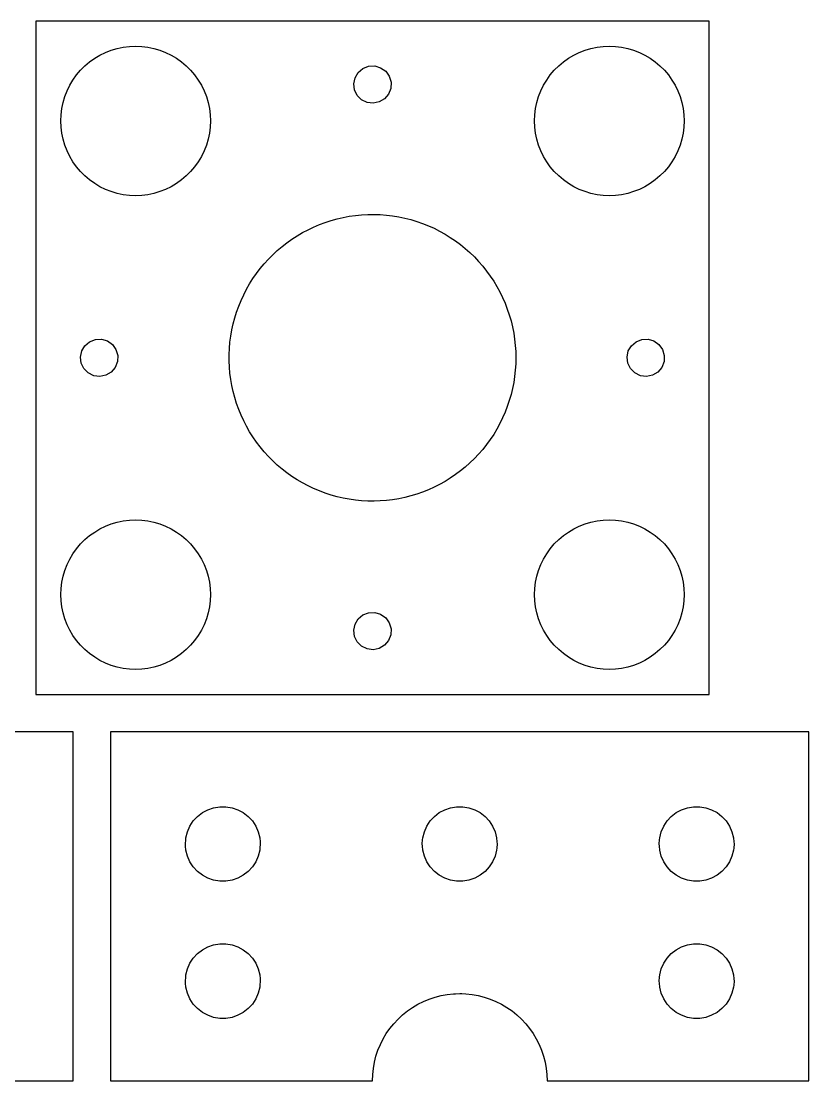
# Model space of a CAD drawing. Header units: millimetres. Extents: x 1223 to 1955, y -162 to 202.
# Drawn here: x 1416.8 to 1480, y -71.1 to 13.9 of the extents above; entities that cross this region are included whole.
import ezdxf

# ---------------------------------------------------------------- set-up
doc = ezdxf.new("R2010")
doc.units = ezdxf.units.MM

msp = doc.modelspace()

# ---------------------------------------------------------------- linework, layer by layer
for p, q in [((1472.016, 13.914), (1418.016, 13.914)), ((1418.016, 13.914), (1418.016, -40.086)), ((1472.016, -40.086), (1472.016, 13.914)), ((1425.52, 11.894), (1426.016, 11.914)), ((1426.016, 11.914), (1426.511, 11.894)), ((1463.52, 11.894), (1464.016, 11.914)), ((1464.016, 11.914), (1464.511, 11.894)), ((1422.734, 10.937), (1423.16, 11.191)), ((1423.16, 11.191), (1423.605, 11.409)), ((1423.605, 11.409), (1424.067, 11.589)), ((1424.067, 11.589), (1424.543, 11.731)), ((1424.543, 11.731), (1425.028, 11.833)), ((1425.028, 11.833), (1425.52, 11.894)), ((1426.511, 11.894), (1427.003, 11.833)), ((1427.003, 11.833), (1427.489, 11.731)), ((1427.489, 11.731), (1427.964, 11.589)), ((1427.964, 11.589), (1428.426, 11.409)), ((1428.426, 11.409), (1428.871, 11.191)), ((1428.871, 11.191), (1429.297, 10.937)), ((1460.734, 10.937), (1461.16, 11.191)), ((1461.16, 11.191), (1461.605, 11.409)), ((1461.605, 11.409), (1462.067, 11.589)), ((1462.067, 11.589), (1462.543, 11.731)), ((1462.543, 11.731), (1463.028, 11.833)), ((1463.028, 11.833), (1463.52, 11.894)), ((1464.511, 11.894), (1465.003, 11.833)), ((1465.003, 11.833), (1465.489, 11.731)), ((1465.489, 11.731), (1465.964, 11.589)), ((1465.964, 11.589), (1466.426, 11.409)), ((1466.426, 11.409), (1466.871, 11.191)), ((1466.871, 11.191), (1467.297, 10.937)), ((1421.601, 9.978), (1421.952, 10.329)), ((1421.952, 10.329), (1422.33, 10.649)), ((1422.33, 10.649), (1422.734, 10.937)), ((1429.297, 10.937), (1429.701, 10.649)), ((1429.701, 10.649), (1430.079, 10.329)), ((1430.079, 10.329), (1430.43, 9.978)), ((1444.248, 10.123), (1444.708, 10.303)), ((1444.708, 10.303), (1445.201, 10.323)), ((1445.201, 10.323), (1445.674, 10.182)), ((1459.601, 9.978), (1459.952, 10.329)), ((1459.952, 10.329), (1460.33, 10.649)), ((1460.33, 10.649), (1460.734, 10.937)), ((1467.297, 10.937), (1467.701, 10.649)), ((1467.701, 10.649), (1468.079, 10.329)), ((1468.079, 10.329), (1468.43, 9.978)), ((1420.993, 9.196), (1421.281, 9.6)), ((1421.281, 9.6), (1421.601, 9.978)), ((1430.43, 9.978), (1430.75, 9.6)), ((1430.75, 9.6), (1431.039, 9.196)), ((1443.517, 8.897), (1443.618, 9.38)), ((1443.618, 9.38), (1443.871, 9.804)), ((1443.871, 9.804), (1444.248, 10.123)), ((1445.674, 10.182), (1446.076, 9.895)), ((1446.076, 9.895), (1446.363, 9.494)), ((1446.363, 9.494), (1446.504, 9.02)), ((1458.993, 9.196), (1459.281, 9.6)), ((1459.281, 9.6), (1459.601, 9.978)), ((1468.43, 9.978), (1468.75, 9.6)), ((1468.75, 9.6), (1469.039, 9.196)), ((1420.521, 8.325), (1420.739, 8.77)), ((1420.739, 8.77), (1420.993, 9.196)), ((1431.039, 9.196), (1431.292, 8.77)), ((1431.292, 8.77), (1431.51, 8.325)), ((1443.578, 8.407), (1443.517, 8.897)), ((1446.484, 8.527), (1446.304, 8.067)), ((1446.504, 9.02), (1446.484, 8.527)), ((1458.521, 8.325), (1458.739, 8.77)), ((1458.739, 8.77), (1458.993, 9.196)), ((1469.039, 9.196), (1469.292, 8.77)), ((1469.292, 8.77), (1469.51, 8.325)), ((1420.199, 7.387), (1420.341, 7.863)), ((1420.341, 7.863), (1420.521, 8.325)), ((1431.51, 8.325), (1431.691, 7.863)), ((1431.691, 7.863), (1431.832, 7.387)), ((1443.795, 7.963), (1443.578, 8.407)), ((1444.144, 7.614), (1443.795, 7.963)), ((1445.985, 7.69), (1445.561, 7.437)), ((1446.304, 8.067), (1445.985, 7.69)), ((1458.199, 7.387), (1458.341, 7.863)), ((1458.341, 7.863), (1458.521, 8.325)), ((1469.51, 8.325), (1469.691, 7.863)), ((1469.691, 7.863), (1469.832, 7.387)), ((1420.036, 6.41), (1420.097, 6.902)), ((1420.097, 6.902), (1420.199, 7.387)), ((1431.832, 7.387), (1431.934, 6.902)), ((1431.934, 6.902), (1431.995, 6.41)), ((1444.588, 7.397), (1444.144, 7.614)), ((1445.078, 7.336), (1444.588, 7.397)), ((1445.561, 7.437), (1445.078, 7.336)), ((1458.036, 6.41), (1458.097, 6.902)), ((1458.097, 6.902), (1458.199, 7.387)), ((1469.832, 7.387), (1469.934, 6.902)), ((1469.934, 6.902), (1469.995, 6.41)), ((1420.016, 5.914), (1420.036, 6.41)), ((1431.995, 6.41), (1432.016, 5.914)), ((1458.016, 5.914), (1458.036, 6.41)), ((1469.995, 6.41), (1470.016, 5.914)), ((1420.036, 5.419), (1420.016, 5.914)), ((1420.097, 4.927), (1420.036, 5.419)), ((1431.995, 5.419), (1431.934, 4.927)), ((1432.016, 5.914), (1431.995, 5.419)), ((1458.036, 5.419), (1458.016, 5.914)), ((1458.097, 4.927), (1458.036, 5.419)), ((1469.995, 5.419), (1469.934, 4.927)), ((1470.016, 5.914), (1469.995, 5.419)), ((1420.199, 4.442), (1420.097, 4.927)), ((1420.341, 3.966), (1420.199, 4.442)), ((1431.832, 4.442), (1431.691, 3.966)), ((1431.934, 4.927), (1431.832, 4.442)), ((1458.199, 4.442), (1458.097, 4.927)), ((1458.341, 3.966), (1458.199, 4.442)), ((1469.832, 4.442), (1469.691, 3.966)), ((1469.934, 4.927), (1469.832, 4.442)), ((1420.521, 3.504), (1420.341, 3.966)), ((1420.739, 3.059), (1420.521, 3.504)), ((1431.51, 3.504), (1431.292, 3.059)), ((1431.691, 3.966), (1431.51, 3.504)), ((1458.521, 3.504), (1458.341, 3.966)), ((1458.739, 3.059), (1458.521, 3.504)), ((1469.51, 3.504), (1469.292, 3.059)), ((1469.691, 3.966), (1469.51, 3.504)), ((1420.993, 2.633), (1420.739, 3.059)), ((1421.281, 2.229), (1420.993, 2.633)), ((1431.039, 2.633), (1430.75, 2.229)), ((1431.292, 3.059), (1431.039, 2.633)), ((1458.993, 2.633), (1458.739, 3.059)), ((1459.281, 2.229), (1458.993, 2.633)), ((1469.039, 2.633), (1468.75, 2.229)), ((1469.292, 3.059), (1469.039, 2.633)), ((1421.601, 1.851), (1421.281, 2.229)), ((1421.952, 1.5), (1421.601, 1.851)), ((1430.43, 1.851), (1430.079, 1.5)), ((1430.75, 2.229), (1430.43, 1.851)), ((1459.601, 1.851), (1459.281, 2.229)), ((1459.952, 1.5), (1459.601, 1.851)), ((1468.43, 1.851), (1468.079, 1.5)), ((1468.75, 2.229), (1468.43, 1.851)), ((1422.33, 1.18), (1421.952, 1.5)), ((1422.734, 0.891), (1422.33, 1.18)), ((1423.16, 0.638), (1422.734, 0.891)), ((1429.297, 0.891), (1428.871, 0.638)), ((1429.701, 1.18), (1429.297, 0.891)), ((1430.079, 1.5), (1429.701, 1.18)), ((1460.33, 1.18), (1459.952, 1.5)), ((1460.734, 0.891), (1460.33, 1.18)), ((1461.16, 0.638), (1460.734, 0.891)), ((1467.297, 0.891), (1466.871, 0.638)), ((1467.701, 1.18), (1467.297, 0.891)), ((1468.079, 1.5), (1467.701, 1.18)), ((1423.605, 0.42), (1423.16, 0.638)), ((1424.067, 0.24), (1423.605, 0.42)), ((1424.543, 0.098), (1424.067, 0.24)), ((1425.028, -0.004), (1424.543, 0.098)), ((1427.489, 0.098), (1427.003, -0.004)), ((1427.964, 0.24), (1427.489, 0.098)), ((1428.426, 0.42), (1427.964, 0.24)), ((1428.871, 0.638), (1428.426, 0.42)), ((1461.605, 0.42), (1461.16, 0.638)), ((1462.067, 0.24), (1461.605, 0.42)), ((1462.543, 0.098), (1462.067, 0.24)), ((1463.028, -0.004), (1462.543, 0.098)), ((1465.489, 0.098), (1465.003, -0.004)), ((1465.964, 0.24), (1465.489, 0.098)), ((1466.426, 0.42), (1465.964, 0.24)), ((1466.871, 0.638), (1466.426, 0.42)), ((1425.52, -0.065), (1425.028, -0.004)), ((1426.016, -0.086), (1425.52, -0.065)), ((1426.511, -0.065), (1426.016, -0.086)), ((1427.003, -0.004), (1426.511, -0.065)), ((1463.52, -0.065), (1463.028, -0.004)), ((1464.016, -0.086), (1463.52, -0.065)), ((1464.511, -0.065), (1464.016, -0.086)), ((1465.003, -0.004), (1464.511, -0.065)), ((1443.155, -1.737), (1443.649, -1.667)), ((1443.649, -1.667), (1444.144, -1.619)), ((1444.144, -1.619), (1444.642, -1.592)), ((1444.642, -1.592), (1445.14, -1.586)), ((1445.14, -1.586), (1445.638, -1.602)), ((1445.638, -1.602), (1446.135, -1.64)), ((1446.135, -1.64), (1446.63, -1.699)), ((1446.63, -1.699), (1447.122, -1.78)), ((1440.3, -2.597), (1440.759, -2.402)), ((1440.759, -2.402), (1441.226, -2.228)), ((1441.226, -2.228), (1441.7, -2.074)), ((1441.7, -2.074), (1442.18, -1.941)), ((1442.18, -1.941), (1442.665, -1.828)), ((1442.665, -1.828), (1443.155, -1.737)), ((1447.122, -1.78), (1447.609, -1.882)), ((1447.609, -1.882), (1448.092, -2.005)), ((1448.092, -2.005), (1448.569, -2.148)), ((1448.569, -2.148), (1449.04, -2.313)), ((1449.04, -2.313), (1449.503, -2.497)), ((1449.503, -2.497), (1449.957, -2.701)), ((1438.562, -3.567), (1438.98, -3.297)), ((1438.98, -3.297), (1439.41, -3.044)), ((1439.41, -3.044), (1439.85, -2.811)), ((1439.85, -2.811), (1440.3, -2.597)), ((1449.957, -2.701), (1450.402, -2.925)), ((1450.402, -2.925), (1450.837, -3.168)), ((1450.837, -3.168), (1451.262, -3.43)), ((1437.383, -4.484), (1437.762, -4.161)), ((1437.762, -4.161), (1438.156, -3.856)), ((1438.156, -3.856), (1438.562, -3.567)), ((1451.262, -3.43), (1451.674, -3.709)), ((1451.674, -3.709), (1452.074, -4.006)), ((1452.074, -4.006), (1452.461, -4.321)), ((1436.667, -5.177), (1437.017, -4.823)), ((1437.017, -4.823), (1437.383, -4.484)), ((1452.461, -4.321), (1452.833, -4.651)), ((1452.833, -4.651), (1453.191, -4.998)), ((1453.191, -4.998), (1453.534, -5.36)), ((1435.712, -6.326), (1436.013, -5.929)), ((1436.013, -5.929), (1436.332, -5.546)), ((1436.332, -5.546), (1436.667, -5.177)), ((1453.534, -5.36), (1453.861, -5.736)), ((1453.861, -5.736), (1454.171, -6.126)), ((1435.162, -7.157), (1435.428, -6.735)), ((1435.428, -6.735), (1435.712, -6.326)), ((1454.171, -6.126), (1454.464, -6.529)), ((1454.464, -6.529), (1454.739, -6.945)), ((1434.686, -8.032), (1434.914, -7.589)), ((1434.914, -7.589), (1435.162, -7.157)), ((1454.739, -6.945), (1454.996, -7.372)), ((1454.996, -7.372), (1455.234, -7.809)), ((1434.287, -8.945), (1434.476, -8.484)), ((1434.476, -8.484), (1434.686, -8.032)), ((1455.234, -7.809), (1455.453, -8.257)), ((1455.453, -8.257), (1455.652, -8.713)), ((1434.118, -9.414), (1434.287, -8.945)), ((1455.652, -8.713), (1455.832, -9.178)), ((1455.832, -9.178), (1455.991, -9.651)), ((1433.841, -10.371), (1433.969, -9.889)), ((1433.969, -9.889), (1434.118, -9.414)), ((1455.991, -9.651), (1456.129, -10.129)), ((1456.129, -10.129), (1456.247, -10.613)), ((1433.648, -11.348), (1433.734, -10.857)), ((1433.734, -10.857), (1433.841, -10.371)), ((1456.247, -10.613), (1456.343, -11.102)), ((1421.951, -12.116), (1422.328, -11.797)), ((1422.328, -11.797), (1422.788, -11.617)), ((1422.788, -11.617), (1423.281, -11.597)), ((1423.281, -11.597), (1423.754, -11.738)), ((1423.754, -11.738), (1424.156, -12.025)), ((1433.54, -12.339), (1433.583, -11.842)), ((1433.583, -11.842), (1433.648, -11.348)), ((1456.343, -11.102), (1456.419, -11.595)), ((1456.419, -11.595), (1456.472, -12.09)), ((1465.791, -12.116), (1466.168, -11.797)), ((1466.168, -11.797), (1466.628, -11.617)), ((1466.628, -11.617), (1467.121, -11.597)), ((1467.121, -11.597), (1467.595, -11.738)), ((1467.595, -11.738), (1467.997, -12.025)), ((1421.597, -13.024), (1421.698, -12.54)), ((1421.698, -12.54), (1421.951, -12.116)), ((1424.156, -12.025), (1424.443, -12.427)), ((1424.443, -12.427), (1424.584, -12.9)), ((1433.518, -12.836), (1433.54, -12.339)), ((1456.472, -12.09), (1456.505, -12.587)), ((1456.505, -12.587), (1456.516, -13.086)), ((1465.437, -13.024), (1465.539, -12.54)), ((1465.539, -12.54), (1465.791, -12.116)), ((1467.997, -12.025), (1468.284, -12.427)), ((1468.284, -12.427), (1468.424, -12.9)), ((1421.658, -13.514), (1421.597, -13.024)), ((1421.875, -13.957), (1421.658, -13.514)), ((1424.563, -13.393), (1424.384, -13.853)), ((1424.584, -12.9), (1424.563, -13.393)), ((1433.518, -13.335), (1433.518, -12.836)), ((1433.54, -13.833), (1433.518, -13.335)), ((1456.505, -13.584), (1456.472, -14.081)), ((1456.516, -13.086), (1456.505, -13.584)), ((1465.498, -13.514), (1465.437, -13.024)), ((1465.715, -13.957), (1465.498, -13.514)), ((1468.404, -13.393), (1468.225, -13.853)), ((1468.424, -12.9), (1468.404, -13.393)), ((1422.224, -14.306), (1421.875, -13.957)), ((1422.667, -14.523), (1422.224, -14.306)), ((1424.065, -14.23), (1423.641, -14.483)), ((1424.384, -13.853), (1424.065, -14.23)), ((1433.583, -14.329), (1433.54, -13.833)), ((1433.648, -14.823), (1433.583, -14.329)), ((1456.472, -14.081), (1456.419, -14.576)), ((1466.064, -14.306), (1465.715, -13.957)), ((1466.508, -14.523), (1466.064, -14.306)), ((1467.905, -14.23), (1467.481, -14.483)), ((1468.225, -13.853), (1467.905, -14.23)), ((1423.157, -14.584), (1422.667, -14.523)), ((1423.641, -14.483), (1423.157, -14.584)), ((1433.734, -15.314), (1433.648, -14.823)), ((1456.343, -15.069), (1456.247, -15.558)), ((1456.419, -14.576), (1456.343, -15.069)), ((1466.998, -14.584), (1466.508, -14.523)), ((1467.481, -14.483), (1466.998, -14.584)), ((1433.841, -15.8), (1433.734, -15.314)), ((1433.969, -16.282), (1433.841, -15.8)), ((1456.129, -16.042), (1455.991, -16.521)), ((1456.247, -15.558), (1456.129, -16.042)), ((1434.118, -16.758), (1433.969, -16.282)), ((1434.287, -17.226), (1434.118, -16.758)), ((1455.832, -16.993), (1455.652, -17.458)), ((1455.991, -16.521), (1455.832, -16.993)), ((1434.476, -17.687), (1434.287, -17.226)), ((1434.686, -18.139), (1434.476, -17.687)), ((1455.652, -17.458), (1455.453, -17.914)), ((1434.914, -18.582), (1434.686, -18.139)), ((1435.162, -19.014), (1434.914, -18.582)), ((1455.234, -18.362), (1454.996, -18.8)), ((1455.453, -17.914), (1455.234, -18.362)), ((1435.428, -19.436), (1435.162, -19.014)), ((1435.712, -19.845), (1435.428, -19.436)), ((1454.739, -19.227), (1454.464, -19.642)), ((1454.996, -18.8), (1454.739, -19.227)), ((1436.013, -20.242), (1435.712, -19.845)), ((1436.332, -20.625), (1436.013, -20.242)), ((1454.171, -20.045), (1453.861, -20.435)), ((1454.464, -19.642), (1454.171, -20.045)), ((1436.667, -20.994), (1436.332, -20.625)), ((1437.017, -21.348), (1436.667, -20.994)), ((1453.191, -21.173), (1452.833, -21.52)), ((1453.534, -20.811), (1453.191, -21.173)), ((1453.861, -20.435), (1453.534, -20.811)), ((1437.383, -21.687), (1437.017, -21.348)), ((1437.762, -22.01), (1437.383, -21.687)), ((1438.156, -22.315), (1437.762, -22.01)), ((1452.461, -21.85), (1452.074, -22.165)), ((1452.833, -21.52), (1452.461, -21.85)), ((1438.562, -22.604), (1438.156, -22.315)), ((1438.98, -22.875), (1438.562, -22.604)), ((1439.41, -23.127), (1438.98, -22.875)), ((1451.262, -22.742), (1450.837, -23.003)), ((1451.674, -22.462), (1451.262, -22.742)), ((1452.074, -22.165), (1451.674, -22.462)), ((1439.85, -23.36), (1439.41, -23.127)), ((1440.3, -23.574), (1439.85, -23.36)), ((1440.759, -23.769), (1440.3, -23.574)), ((1441.226, -23.943), (1440.759, -23.769)), ((1449.503, -23.674), (1449.04, -23.858)), ((1449.957, -23.47), (1449.503, -23.674)), ((1450.402, -23.246), (1449.957, -23.47)), ((1450.837, -23.003), (1450.402, -23.246)), ((1441.7, -24.097), (1441.226, -23.943)), ((1442.18, -24.23), (1441.7, -24.097)), ((1442.665, -24.343), (1442.18, -24.23)), ((1443.155, -24.434), (1442.665, -24.343)), ((1443.649, -24.504), (1443.155, -24.434)), ((1444.144, -24.553), (1443.649, -24.504)), ((1444.642, -24.579), (1444.144, -24.553)), ((1445.14, -24.585), (1444.642, -24.579)), ((1445.638, -24.569), (1445.14, -24.585)), ((1446.135, -24.531), (1445.638, -24.569)), ((1446.63, -24.472), (1446.135, -24.531)), ((1447.122, -24.391), (1446.63, -24.472)), ((1447.609, -24.289), (1447.122, -24.391)), ((1448.092, -24.166), (1447.609, -24.289)), ((1448.569, -24.023), (1448.092, -24.166)), ((1449.04, -23.858), (1448.569, -24.023)), ((1424.067, -26.411), (1424.543, -26.269)), ((1424.543, -26.269), (1425.028, -26.167)), ((1425.028, -26.167), (1425.52, -26.106)), ((1425.52, -26.106), (1426.016, -26.086)), ((1426.016, -26.086), (1426.511, -26.106)), ((1426.511, -26.106), (1427.003, -26.167)), ((1427.003, -26.167), (1427.489, -26.269)), ((1427.489, -26.269), (1427.964, -26.411)), ((1462.067, -26.411), (1462.543, -26.269)), ((1462.543, -26.269), (1463.028, -26.167)), ((1463.028, -26.167), (1463.52, -26.106)), ((1463.52, -26.106), (1464.016, -26.086)), ((1464.016, -26.086), (1464.511, -26.106)), ((1464.511, -26.106), (1465.003, -26.167)), ((1465.003, -26.167), (1465.489, -26.269)), ((1465.489, -26.269), (1465.964, -26.411)), ((1422.33, -27.351), (1422.734, -27.063)), ((1422.734, -27.063), (1423.16, -26.809)), ((1423.16, -26.809), (1423.605, -26.591)), ((1423.605, -26.591), (1424.067, -26.411)), ((1427.964, -26.411), (1428.426, -26.591)), ((1428.426, -26.591), (1428.871, -26.809)), ((1428.871, -26.809), (1429.297, -27.063)), ((1429.297, -27.063), (1429.701, -27.351)), ((1460.33, -27.351), (1460.734, -27.063)), ((1460.734, -27.063), (1461.16, -26.809)), ((1461.16, -26.809), (1461.605, -26.591)), ((1461.605, -26.591), (1462.067, -26.411)), ((1465.964, -26.411), (1466.426, -26.591)), ((1466.426, -26.591), (1466.871, -26.809)), ((1466.871, -26.809), (1467.297, -27.063)), ((1467.297, -27.063), (1467.701, -27.351)), ((1421.281, -28.4), (1421.601, -28.022)), ((1421.601, -28.022), (1421.952, -27.671)), ((1421.952, -27.671), (1422.33, -27.351)), ((1429.701, -27.351), (1430.079, -27.671)), ((1430.079, -27.671), (1430.43, -28.022)), ((1430.43, -28.022), (1430.75, -28.4)), ((1459.281, -28.4), (1459.601, -28.022)), ((1459.601, -28.022), (1459.952, -27.671)), ((1459.952, -27.671), (1460.33, -27.351)), ((1467.701, -27.351), (1468.079, -27.671)), ((1468.079, -27.671), (1468.43, -28.022)), ((1468.43, -28.022), (1468.75, -28.4)), ((1420.739, -29.23), (1420.993, -28.804)), ((1420.993, -28.804), (1421.281, -28.4)), ((1430.75, -28.4), (1431.039, -28.804)), ((1431.039, -28.804), (1431.292, -29.23)), ((1458.739, -29.23), (1458.993, -28.804)), ((1458.993, -28.804), (1459.281, -28.4)), ((1468.75, -28.4), (1469.039, -28.804)), ((1469.039, -28.804), (1469.292, -29.23)), ((1420.341, -30.137), (1420.521, -29.675)), ((1420.521, -29.675), (1420.739, -29.23)), ((1431.292, -29.23), (1431.51, -29.675)), ((1431.51, -29.675), (1431.691, -30.137)), ((1458.341, -30.137), (1458.521, -29.675)), ((1458.521, -29.675), (1458.739, -29.23)), ((1469.292, -29.23), (1469.51, -29.675)), ((1469.51, -29.675), (1469.691, -30.137)), ((1420.199, -30.613), (1420.341, -30.137)), ((1431.691, -30.137), (1431.832, -30.613)), ((1458.199, -30.613), (1458.341, -30.137)), ((1469.691, -30.137), (1469.832, -30.613)), ((1420.036, -31.59), (1420.097, -31.098)), ((1420.097, -31.098), (1420.199, -30.613)), ((1431.832, -30.613), (1431.934, -31.098)), ((1431.934, -31.098), (1431.995, -31.59)), ((1458.036, -31.59), (1458.097, -31.098)), ((1458.097, -31.098), (1458.199, -30.613)), ((1469.832, -30.613), (1469.934, -31.098)), ((1469.934, -31.098), (1469.995, -31.59)), ((1420.016, -32.086), (1420.036, -31.59)), ((1420.036, -32.581), (1420.016, -32.086)), ((1431.995, -31.59), (1432.016, -32.086)), ((1432.016, -32.086), (1431.995, -32.581)), ((1458.016, -32.086), (1458.036, -31.59)), ((1458.036, -32.581), (1458.016, -32.086)), ((1469.995, -31.59), (1470.016, -32.086)), ((1470.016, -32.086), (1469.995, -32.581)), ((1420.097, -33.073), (1420.036, -32.581)), ((1420.199, -33.558), (1420.097, -33.073)), ((1431.934, -33.073), (1431.832, -33.558)), ((1431.995, -32.581), (1431.934, -33.073)), ((1458.097, -33.073), (1458.036, -32.581)), ((1458.199, -33.558), (1458.097, -33.073)), ((1469.934, -33.073), (1469.832, -33.558)), ((1469.995, -32.581), (1469.934, -33.073)), ((1420.341, -34.034), (1420.199, -33.558)), ((1431.832, -33.558), (1431.691, -34.034)), ((1443.871, -34.036), (1444.248, -33.717)), ((1444.248, -33.717), (1444.708, -33.538)), ((1444.708, -33.538), (1445.201, -33.517)), ((1445.201, -33.517), (1445.674, -33.658)), ((1445.674, -33.658), (1446.076, -33.945)), ((1446.076, -33.945), (1446.363, -34.347)), ((1458.341, -34.034), (1458.199, -33.558)), ((1469.832, -33.558), (1469.691, -34.034)), ((1420.521, -34.496), (1420.341, -34.034)), ((1420.739, -34.941), (1420.521, -34.496)), ((1431.51, -34.496), (1431.292, -34.941)), ((1431.691, -34.034), (1431.51, -34.496)), ((1443.517, -34.944), (1443.618, -34.461)), ((1443.618, -34.461), (1443.871, -34.036)), ((1446.363, -34.347), (1446.504, -34.82)), ((1446.504, -34.82), (1446.484, -35.314)), ((1458.521, -34.496), (1458.341, -34.034)), ((1458.739, -34.941), (1458.521, -34.496)), ((1469.51, -34.496), (1469.292, -34.941)), ((1469.691, -34.034), (1469.51, -34.496)), ((1420.993, -35.367), (1420.739, -34.941)), ((1421.281, -35.771), (1420.993, -35.367)), ((1431.039, -35.367), (1430.75, -35.771)), ((1431.292, -34.941), (1431.039, -35.367)), ((1443.578, -35.434), (1443.517, -34.944)), ((1443.795, -35.877), (1443.578, -35.434)), ((1446.484, -35.314), (1446.304, -35.774)), ((1458.993, -35.367), (1458.739, -34.941)), ((1459.281, -35.771), (1458.993, -35.367)), ((1469.039, -35.367), (1468.75, -35.771)), ((1469.292, -34.941), (1469.039, -35.367)), ((1421.601, -36.149), (1421.281, -35.771)), ((1421.952, -36.5), (1421.601, -36.149)), ((1422.33, -36.82), (1421.952, -36.5)), ((1430.079, -36.5), (1429.701, -36.82)), ((1430.43, -36.149), (1430.079, -36.5)), ((1430.75, -35.771), (1430.43, -36.149)), ((1444.144, -36.227), (1443.795, -35.877)), ((1444.588, -36.444), (1444.144, -36.227)), ((1445.078, -36.505), (1444.588, -36.444)), ((1445.561, -36.403), (1445.078, -36.505)), ((1445.985, -36.15), (1445.561, -36.403)), ((1446.304, -35.774), (1445.985, -36.15)), ((1459.601, -36.149), (1459.281, -35.771)), ((1459.952, -36.5), (1459.601, -36.149)), ((1460.33, -36.82), (1459.952, -36.5)), ((1468.079, -36.5), (1467.701, -36.82)), ((1468.43, -36.149), (1468.079, -36.5)), ((1468.75, -35.771), (1468.43, -36.149)), ((1422.734, -37.109), (1422.33, -36.82)), ((1423.16, -37.362), (1422.734, -37.109)), ((1423.605, -37.58), (1423.16, -37.362)), ((1428.871, -37.362), (1428.426, -37.58)), ((1429.297, -37.109), (1428.871, -37.362)), ((1429.701, -36.82), (1429.297, -37.109)), ((1460.734, -37.109), (1460.33, -36.82)), ((1461.16, -37.362), (1460.734, -37.109)), ((1461.605, -37.58), (1461.16, -37.362)), ((1466.871, -37.362), (1466.426, -37.58)), ((1467.297, -37.109), (1466.871, -37.362)), ((1467.701, -36.82), (1467.297, -37.109)), ((1424.067, -37.76), (1423.605, -37.58)), ((1424.543, -37.902), (1424.067, -37.76)), ((1425.028, -38.004), (1424.543, -37.902)), ((1425.52, -38.065), (1425.028, -38.004)), ((1426.016, -38.086), (1425.52, -38.065)), ((1426.511, -38.065), (1426.016, -38.086)), ((1427.003, -38.004), (1426.511, -38.065)), ((1427.489, -37.902), (1427.003, -38.004)), ((1427.964, -37.76), (1427.489, -37.902)), ((1428.426, -37.58), (1427.964, -37.76)), ((1462.067, -37.76), (1461.605, -37.58)), ((1462.543, -37.902), (1462.067, -37.76)), ((1463.028, -38.004), (1462.543, -37.902)), ((1463.52, -38.065), (1463.028, -38.004)), ((1464.016, -38.086), (1463.52, -38.065)), ((1464.511, -38.065), (1464.016, -38.086)), ((1465.003, -38.004), (1464.511, -38.065)), ((1465.489, -37.902), (1465.003, -38.004)), ((1465.964, -37.76), (1465.489, -37.902)), ((1466.426, -37.58), (1465.964, -37.76)), ((1418.016, -40.086), (1472.016, -40.086)), ((1421.016, -43.086), (1365.016, -43.086)), ((1421.016, -71.086), (1421.016, -43.086)), ((1480.016, -43.086), (1424.016, -43.086)), ((1424.016, -43.086), (1424.016, -71.086)), ((1480.016, -71.086), (1480.016, -43.086)), ((1431.811, -49.338), (1432.279, -49.177)), ((1432.279, -49.177), (1432.768, -49.096)), ((1432.768, -49.096), (1433.263, -49.096)), ((1433.263, -49.096), (1433.752, -49.177)), ((1433.752, -49.177), (1434.221, -49.338)), ((1450.811, -49.338), (1451.279, -49.177)), ((1451.279, -49.177), (1451.768, -49.096)), ((1451.768, -49.096), (1452.263, -49.096)), ((1452.263, -49.096), (1452.752, -49.177)), ((1452.752, -49.177), (1453.221, -49.338)), ((1469.811, -49.338), (1470.279, -49.177)), ((1470.279, -49.177), (1470.768, -49.096)), ((1470.768, -49.096), (1471.263, -49.096)), ((1471.263, -49.096), (1471.752, -49.177)), ((1471.752, -49.177), (1472.221, -49.338)), ((1430.648, -50.243), (1430.984, -49.878)), ((1430.984, -49.878), (1431.375, -49.574)), ((1431.375, -49.574), (1431.811, -49.338)), ((1434.221, -49.338), (1434.656, -49.574)), ((1434.656, -49.574), (1435.047, -49.878)), ((1435.047, -49.878), (1435.383, -50.243)), ((1449.648, -50.243), (1449.984, -49.878)), ((1449.984, -49.878), (1450.375, -49.574)), ((1450.375, -49.574), (1450.811, -49.338)), ((1453.221, -49.338), (1453.656, -49.574)), ((1453.656, -49.574), (1454.047, -49.878)), ((1454.047, -49.878), (1454.383, -50.243)), ((1468.648, -50.243), (1468.984, -49.878)), ((1468.984, -49.878), (1469.375, -49.574)), ((1469.375, -49.574), (1469.811, -49.338)), ((1472.221, -49.338), (1472.656, -49.574)), ((1472.656, -49.574), (1473.047, -49.878)), ((1473.047, -49.878), (1473.383, -50.243)), ((1430.178, -51.111), (1430.377, -50.658)), ((1430.377, -50.658), (1430.648, -50.243)), ((1435.383, -50.243), (1435.654, -50.658)), ((1435.654, -50.658), (1435.853, -51.111)), ((1449.178, -51.111), (1449.377, -50.658)), ((1449.377, -50.658), (1449.648, -50.243)), ((1454.383, -50.243), (1454.654, -50.658)), ((1454.654, -50.658), (1454.853, -51.111)), ((1468.178, -51.111), (1468.377, -50.658)), ((1468.377, -50.658), (1468.648, -50.243)), ((1473.383, -50.243), (1473.654, -50.658)), ((1473.654, -50.658), (1473.853, -51.111)), ((1430.016, -52.086), (1430.043, -51.76)), ((1430.043, -51.76), (1430.057, -51.592)), ((1430.057, -51.592), (1430.178, -51.111)), ((1435.853, -51.111), (1435.975, -51.592)), ((1435.975, -51.592), (1436.002, -51.918)), ((1449.016, -52.086), (1449.043, -51.76)), ((1449.043, -51.76), (1449.057, -51.592)), ((1449.057, -51.592), (1449.178, -51.111)), ((1454.853, -51.111), (1454.975, -51.592)), ((1454.975, -51.592), (1455.002, -51.918)), ((1468.016, -52.086), (1468.043, -51.76)), ((1468.043, -51.76), (1468.057, -51.592)), ((1468.057, -51.592), (1468.178, -51.111)), ((1473.853, -51.111), (1473.975, -51.592)), ((1473.975, -51.592), (1474.002, -51.918)), ((1430.03, -52.253), (1430.016, -52.086)), ((1430.057, -52.579), (1430.03, -52.253)), ((1430.178, -53.06), (1430.057, -52.579)), ((1435.975, -52.579), (1435.853, -53.06)), ((1435.989, -52.411), (1435.975, -52.579)), ((1436.016, -52.086), (1435.989, -52.411)), ((1436.002, -51.918), (1436.016, -52.086)), ((1449.03, -52.253), (1449.016, -52.086)), ((1449.057, -52.579), (1449.03, -52.253)), ((1449.178, -53.06), (1449.057, -52.579)), ((1454.975, -52.579), (1454.853, -53.06)), ((1454.989, -52.411), (1454.975, -52.579)), ((1455.016, -52.086), (1454.989, -52.411)), ((1455.002, -51.918), (1455.016, -52.086)), ((1468.03, -52.253), (1468.016, -52.086)), ((1468.057, -52.579), (1468.03, -52.253)), ((1468.178, -53.06), (1468.057, -52.579)), ((1473.975, -52.579), (1473.853, -53.06)), ((1473.989, -52.411), (1473.975, -52.579)), ((1474.016, -52.086), (1473.989, -52.411)), ((1474.002, -51.918), (1474.016, -52.086)), ((1430.377, -53.513), (1430.178, -53.06)), ((1430.648, -53.928), (1430.377, -53.513)), ((1435.654, -53.513), (1435.383, -53.928)), ((1435.853, -53.06), (1435.654, -53.513)), ((1449.377, -53.513), (1449.178, -53.06)), ((1449.648, -53.928), (1449.377, -53.513)), ((1454.654, -53.513), (1454.383, -53.928)), ((1454.853, -53.06), (1454.654, -53.513)), ((1468.377, -53.513), (1468.178, -53.06)), ((1468.648, -53.928), (1468.377, -53.513)), ((1473.654, -53.513), (1473.383, -53.928)), ((1473.853, -53.06), (1473.654, -53.513)), ((1430.984, -54.293), (1430.648, -53.928)), ((1431.375, -54.597), (1430.984, -54.293)), ((1435.047, -54.293), (1434.656, -54.597)), ((1435.383, -53.928), (1435.047, -54.293)), ((1449.984, -54.293), (1449.648, -53.928)), ((1450.375, -54.597), (1449.984, -54.293)), ((1454.047, -54.293), (1453.656, -54.597)), ((1454.383, -53.928), (1454.047, -54.293)), ((1468.984, -54.293), (1468.648, -53.928)), ((1469.375, -54.597), (1468.984, -54.293)), ((1473.047, -54.293), (1472.656, -54.597)), ((1473.383, -53.928), (1473.047, -54.293)), ((1431.811, -54.833), (1431.375, -54.597)), ((1432.279, -54.994), (1431.811, -54.833)), ((1432.768, -55.075), (1432.279, -54.994)), ((1433.263, -55.075), (1432.768, -55.075)), ((1433.752, -54.994), (1433.263, -55.075)), ((1434.221, -54.833), (1433.752, -54.994)), ((1434.656, -54.597), (1434.221, -54.833)), ((1450.811, -54.833), (1450.375, -54.597)), ((1451.279, -54.994), (1450.811, -54.833)), ((1451.768, -55.075), (1451.279, -54.994)), ((1452.263, -55.075), (1451.768, -55.075)), ((1452.752, -54.994), (1452.263, -55.075)), ((1453.221, -54.833), (1452.752, -54.994)), ((1453.656, -54.597), (1453.221, -54.833)), ((1469.811, -54.833), (1469.375, -54.597)), ((1470.279, -54.994), (1469.811, -54.833)), ((1470.768, -55.075), (1470.279, -54.994)), ((1471.263, -55.075), (1470.768, -55.075)), ((1471.752, -54.994), (1471.263, -55.075)), ((1472.221, -54.833), (1471.752, -54.994)), ((1472.656, -54.597), (1472.221, -54.833)), ((1431.375, -60.574), (1431.811, -60.338)), ((1431.811, -60.338), (1432.279, -60.177)), ((1432.279, -60.177), (1432.768, -60.096)), ((1432.768, -60.096), (1433.263, -60.096)), ((1433.263, -60.096), (1433.752, -60.177)), ((1433.752, -60.177), (1434.221, -60.338)), ((1434.221, -60.338), (1434.656, -60.574)), ((1469.375, -60.574), (1469.811, -60.338)), ((1469.811, -60.338), (1470.279, -60.177)), ((1470.279, -60.177), (1470.768, -60.096)), ((1470.768, -60.096), (1471.263, -60.096)), ((1471.263, -60.096), (1471.752, -60.177)), ((1471.752, -60.177), (1472.221, -60.338)), ((1472.221, -60.338), (1472.656, -60.574)), ((1430.648, -61.243), (1430.984, -60.878)), ((1430.984, -60.878), (1431.375, -60.574)), ((1434.656, -60.574), (1435.047, -60.878)), ((1435.047, -60.878), (1435.383, -61.243)), ((1468.648, -61.243), (1468.984, -60.878)), ((1468.984, -60.878), (1469.375, -60.574)), ((1472.656, -60.574), (1473.047, -60.878)), ((1473.047, -60.878), (1473.383, -61.243)), ((1430.178, -62.111), (1430.377, -61.658)), ((1430.377, -61.658), (1430.648, -61.243)), ((1435.383, -61.243), (1435.654, -61.658)), ((1435.654, -61.658), (1435.853, -62.111)), ((1468.178, -62.111), (1468.377, -61.658)), ((1468.377, -61.658), (1468.648, -61.243)), ((1473.383, -61.243), (1473.654, -61.658)), ((1473.654, -61.658), (1473.853, -62.111)), ((1430.016, -63.086), (1430.043, -62.76)), ((1430.043, -62.76), (1430.057, -62.592)), ((1430.057, -62.592), (1430.178, -62.111)), ((1435.853, -62.111), (1435.975, -62.592)), ((1435.975, -62.592), (1436.002, -62.918)), ((1468.016, -63.086), (1468.043, -62.76)), ((1468.043, -62.76), (1468.057, -62.592)), ((1468.057, -62.592), (1468.178, -62.111)), ((1473.853, -62.111), (1473.975, -62.592)), ((1473.975, -62.592), (1474.002, -62.918)), ((1430.03, -63.253), (1430.016, -63.086)), ((1430.057, -63.579), (1430.03, -63.253)), ((1430.178, -64.06), (1430.057, -63.579)), ((1435.975, -63.579), (1435.853, -64.06)), ((1435.989, -63.411), (1435.975, -63.579)), ((1436.016, -63.086), (1435.989, -63.411)), ((1436.002, -62.918), (1436.016, -63.086)), ((1468.03, -63.253), (1468.016, -63.086)), ((1468.057, -63.579), (1468.03, -63.253)), ((1468.178, -64.06), (1468.057, -63.579)), ((1473.975, -63.579), (1473.853, -64.06)), ((1473.989, -63.411), (1473.975, -63.579)), ((1474.016, -63.086), (1473.989, -63.411)), ((1474.002, -62.918), (1474.016, -63.086)), ((1430.377, -64.513), (1430.178, -64.06)), ((1430.648, -64.928), (1430.377, -64.513)), ((1435.654, -64.513), (1435.383, -64.928)), ((1435.853, -64.06), (1435.654, -64.513)), ((1449.108, -64.718), (1449.569, -64.527)), ((1449.569, -64.527), (1450.044, -64.369)), ((1450.044, -64.369), (1450.528, -64.246)), ((1450.528, -64.246), (1451.019, -64.157)), ((1451.019, -64.157), (1451.516, -64.103)), ((1451.516, -64.103), (1451.686, -64.097)), ((1451.686, -64.097), (1452.016, -64.086)), ((1452.016, -64.086), (1452.185, -64.092)), ((1452.185, -64.092), (1452.515, -64.103)), ((1452.515, -64.103), (1453.012, -64.157)), ((1453.012, -64.157), (1453.504, -64.246)), ((1453.504, -64.246), (1453.988, -64.369)), ((1453.988, -64.369), (1454.462, -64.527)), ((1454.462, -64.527), (1454.924, -64.718)), ((1468.377, -64.513), (1468.178, -64.06)), ((1468.648, -64.928), (1468.377, -64.513)), ((1473.654, -64.513), (1473.383, -64.928)), ((1473.853, -64.06), (1473.654, -64.513)), ((1430.984, -65.293), (1430.648, -64.928)), ((1431.375, -65.597), (1430.984, -65.293)), ((1435.047, -65.293), (1434.656, -65.597)), ((1435.383, -64.928), (1435.047, -65.293)), ((1447.821, -65.482), (1448.231, -65.197)), ((1448.231, -65.197), (1448.661, -64.942)), ((1448.661, -64.942), (1449.108, -64.718)), ((1454.924, -64.718), (1455.37, -64.942)), ((1455.37, -64.942), (1455.8, -65.197)), ((1455.8, -65.197), (1456.211, -65.482)), ((1468.984, -65.293), (1468.648, -64.928)), ((1469.375, -65.597), (1468.984, -65.293)), ((1473.047, -65.293), (1472.656, -65.597)), ((1473.383, -64.928), (1473.047, -65.293)), ((1431.811, -65.833), (1431.375, -65.597)), ((1432.279, -65.994), (1431.811, -65.833)), ((1432.768, -66.075), (1432.279, -65.994)), ((1433.263, -66.075), (1432.768, -66.075)), ((1433.752, -65.994), (1433.263, -66.075)), ((1434.221, -65.833), (1433.752, -65.994)), ((1434.656, -65.597), (1434.221, -65.833)), ((1446.725, -66.502), (1447.066, -66.136)), ((1447.066, -66.136), (1447.432, -65.795)), ((1447.432, -65.795), (1447.821, -65.482)), ((1456.211, -65.482), (1456.6, -65.795)), ((1456.6, -65.795), (1456.965, -66.136)), ((1456.965, -66.136), (1457.306, -66.502)), ((1469.811, -65.833), (1469.375, -65.597)), ((1470.279, -65.994), (1469.811, -65.833)), ((1470.768, -66.075), (1470.279, -65.994)), ((1471.263, -66.075), (1470.768, -66.075)), ((1471.752, -65.994), (1471.263, -66.075)), ((1472.221, -65.833), (1471.752, -65.994)), ((1472.656, -65.597), (1472.221, -65.833)), ((1446.127, -67.301), (1446.412, -66.891)), ((1446.412, -66.891), (1446.725, -66.502)), ((1457.306, -66.502), (1457.619, -66.891)), ((1457.619, -66.891), (1457.904, -67.301)), ((1445.648, -68.178), (1445.872, -67.731)), ((1445.872, -67.731), (1446.127, -67.301)), ((1457.904, -67.301), (1458.159, -67.731)), ((1458.159, -67.731), (1458.383, -68.178)), ((1445.299, -69.113), (1445.457, -68.639)), ((1445.457, -68.639), (1445.648, -68.178)), ((1458.383, -68.178), (1458.574, -68.639)), ((1458.574, -68.639), (1458.732, -69.113)), ((1445.087, -70.089), (1445.176, -69.598)), ((1445.176, -69.598), (1445.299, -69.113)), ((1458.732, -69.113), (1458.856, -69.598)), ((1458.856, -69.598), (1458.944, -70.089)), ((1445.033, -70.586), (1445.087, -70.089)), ((1458.944, -70.089), (1458.998, -70.586)), ((1400.016, -71.086), (1421.016, -71.086)), ((1424.016, -71.086), (1445.016, -71.086)), ((1445.016, -71.086), (1445.033, -70.586)), ((1458.998, -70.586), (1459.016, -71.086)), ((1459.016, -71.086), (1480.016, -71.086))]:
    msp.add_line(p, q)

doc.saveas('drawing.dxf')
